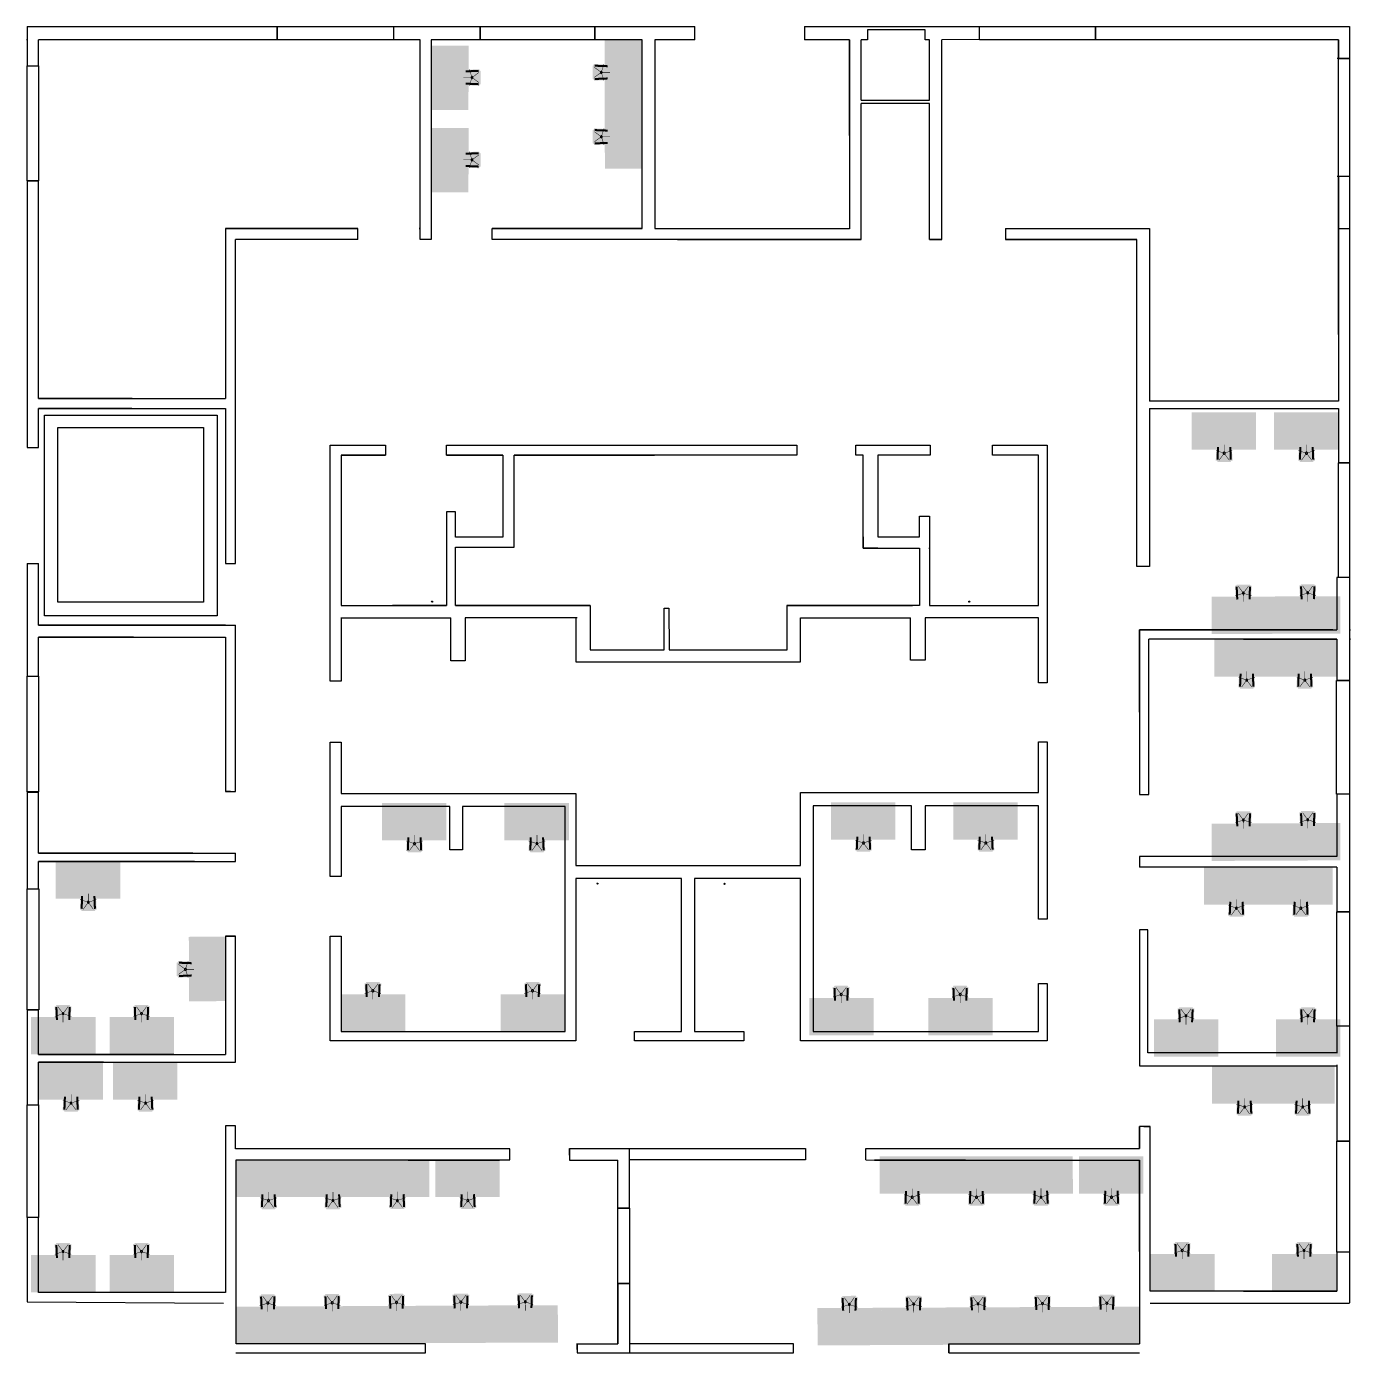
# Model space of a CAD drawing. Header units: metres. Extents: x 44.6 to 128, y -41.9 to 50.5.
# Drawn here: x 91.92 to 127.96, y 14.41 to 50.54 of the extents above; entities that cross this region are included whole.
import ezdxf

# ---------------------------------------------------------------- set-up
doc = ezdxf.new("R2010")
doc.units = ezdxf.units.M
doc.header["$MEASUREMENT"] = 0
doc.layers.get('0').update_dxf_attribs({"color": 90})
doc.layers.add('capa agregados', color=7, linetype='Continuous', true_color=0x0df2d0)
doc.layers.add('capa plano', color=7, linetype='Continuous', true_color=0xd9ff00)
doc.layers.add('muebles 3D', color=7, linetype='Continuous')
doc.layers.get('0').off()
doc.layers.get('0').freeze()

# ---------------------------------------------------------------- blocks, each defined once
blk = doc.blocks.new('3d-lavabo-001')
at = {"transparency": 33554687}
for p, q in [((2722.4, 1624.5, 80.3), (2725.4, 1624.5, 80.3)), ((2723.9, 1623, 80.3), (2723.9, 1626, 80.3))]:
    blk.add_line(p, q, dxfattribs=at)
blk.add_circle((2723.9, 1624.5, 80.3), 1.5, dxfattribs=at)
blk = doc.blocks.new('SILLOF-3')
at = {"color": 0, "linetype": 'ByBlock', "elevation": 0.657}
for points, const_width in [([(-0.167, 0.171), (-0.181, -0.179)], 0.055), ([(-0.168, 0.159), (-0.171, 0.134)], 0.015), ([(0.167, 0.171), (0.181, -0.179)], 0.055), ([(0.168, 0.159), (0.171, 0.134)], 0.015)]:
    blk.add_lwpolyline(points, dxfattribs=dict(at, const_width=const_width))
at = {"color": 0, "linetype": 'ByBlock', "elevation": 0.051}
blk.add_lwpolyline([(-0.007, 0.025), (-0.018, 0.018), (-0.025, 0.007), (-0.025, -0.007), (-0.018, -0.018), (-0.007, -0.025), (0.007, -0.025), (0.018, -0.018), (0.025, -0.007), (0.025, 0.007), (0.018, 0.018), (0.007, 0.025)], close=True, dxfattribs=at)
at = {"color": 0, "linetype": 'ByBlock'}
blk.add_solid([(-0.229, -0.203, 0.432), (0.229, -0.203, 0.432), (-0.204, 0.203, 0.432), (0.204, 0.203, 0.432)], dxfattribs=at)
at = {"color": 0, "linetype": 'ByBlock', "extrusion": (0, 0.984808, 0.173648)}
blk.add_solid([(-0.179, 0.987, -0.065), (-0.229, 0.513, -0.065), (0.179, 0.987, -0.065), (0.228, 0.513, -0.065)], dxfattribs=at)
at = {"color": 0, "linetype": 'ByBlock'}
for points in [[(-0.222, 0.079), (-0.225, 0.067), (-0.197, 0.071), (-0.201, 0.059)], [(-0.025, 0.002, 0.051), (-0.021, 0.014, 0.051), (-0.225, 0.067, 0.051), (-0.221, 0.079, 0.051)], [(0.006, 0.235), (-0.006, 0.235), (0.006, 0.21), (-0.006, 0.21)], [(-0.006, 0.025, 0.051), (0.006, 0.025, 0.051), (-0.006, 0.235, 0.051), (0.006, 0.235, 0.051)], [(0.021, 0.014, 0.051), (0.025, 0.002, 0.051), (0.221, 0.079, 0.051), (0.225, 0.067, 0.051)], [(0.225, 0.067), (0.222, 0.079), (0.201, 0.059), (0.197, 0.071)], [(-0.009, -0.024, 0.051), (-0.02, -0.016, 0.051), (-0.133, -0.194, 0.051), (-0.143, -0.186, 0.051)], [(-0.143, -0.186), (-0.133, -0.194), (-0.128, -0.166), (-0.118, -0.173)], [(0.02, -0.016, 0.051), (0.009, -0.024, 0.051), (0.143, -0.186, 0.051), (0.133, -0.194, 0.051)], [(0.133, -0.194), (0.143, -0.186), (0.118, -0.173), (0.128, -0.166)]]:
    blk.add_trace(points, dxfattribs=at)
blk = doc.blocks.new('escritorios')
at = {"layer": 'muebles 3D', "transparency": 33554687}
for points in [[(0, -1.016), (1.753, -1.016), (0, 0), (1.753, 0)], [(0.483, -0.914, -0.737), (0.102, -0.914, -0.737), (0.483, -0.102, -0.737), (0.102, -0.102, -0.737)], [(1.651, -0.914, -0.737), (1.27, -0.914, -0.737), (1.651, -0.102, -0.737), (1.27, -0.102, -0.737)]]:
    blk.add_solid(points, dxfattribs=at)
blk.add_blockref('SILLOF-3', (0.885, -1.11, -0.737), dxfattribs=at)

msp = doc.modelspace()

# ---------------------------------------------------------------- linework, layer by layer
at = {"layer": 'capa plano', "linetype": 'ByBlock', "transparency": 33554687}
for p, q in [((91.939, 50.537), (91.939, 49.47)), ((91.939, 50.537), (98.743, 50.537)), ((98.743, 50.537), (98.743, 50.177)), ((101.909, 50.537), (104.269, 50.537)), ((101.909, 50.537), (101.909, 50.177)), ((104.269, 50.177), (104.269, 50.537)), ((104.269, 50.537), (104.269, 50.177)), ((107.392, 50.537), (110.111, 50.537)), ((107.392, 50.177), (107.392, 50.537)), ((113.099, 50.537), (117.865, 50.537)), ((116.506, 50.52), (116.506, 50.537)), ((116.84, 50.524), (116.84, 50.537)), ((117.865, 50.192), (117.865, 50.537)), ((121.018, 50.537), (127.939, 50.537)), ((121.019, 50.177), (121.019, 50.537)), ((127.939, 50.537), (127.939, 49.669)), ((91.939, 50.177), (91.922, 50.177)), ((92.249, 49.456), (92.249, 50.177)), ((98.743, 50.177), (92.249, 50.177)), ((102.641, 50.177), (101.909, 50.177)), ((104.269, 50.177), (102.936, 50.177)), ((108.677, 50.177), (107.392, 50.177)), ((110.111, 50.177), (109.023, 50.177)), ((114.326, 50.177), (113.099, 50.177)), ((114.326, 47.567), (114.326, 50.177)), ((114.326, 50.177), (114.326, 45.028)), ((114.818, 50.177), (114.647, 50.177)), ((114.647, 48.529), (114.647, 50.177)), ((116.506, 50.177), (116.382, 50.177)), ((116.506, 48.529), (116.506, 50.177)), ((117.851, 50.186), (116.84, 50.177)), ((116.84, 44.737), (116.84, 50.177)), ((127.636, 50.177), (121.019, 50.177)), ((127.636, 49.669), (127.636, 50.177)), ((127.636, 50.177), (127.636, 49.669)), ((127.943, 50.177), (127.939, 50.177)), ((127.939, 49.669), (127.597, 49.669)), ((91.939, 49.47), (92.255, 49.47)), ((114.647, 44.737), (114.647, 48.44)), ((116.506, 44.737), (116.506, 48.44)), ((91.939, 46.333), (91.939, 39.081)), ((91.939, 46.333), (92.249, 46.333)), ((92.249, 40.413), (92.249, 46.333)), ((127.939, 46.454), (127.605, 46.454)), ((127.636, 42.15), (127.636, 46.454)), ((127.636, 46.454), (127.636, 40.339)), ((127.939, 46.454), (127.938, 38.662)), ((91.939, 45.037), (91.932, 45.037)), ((91.932, 45.037), (91.939, 45.037)), ((92.255, 45.037), (92.249, 45.037)), ((92.249, 45.037), (92.255, 45.037)), ((97.335, 45.038), (97.335, 40.413)), ((100.944, 45.037), (97.335, 45.037)), ((97.335, 45.037), (100.944, 45.037)), ((100.944, 44.737), (100.944, 45.037)), ((102.641, 45.037), (102.615, 45.037)), ((102.615, 45.037), (102.641, 45.037)), ((102.944, 45.037), (102.936, 45.037)), ((102.936, 45.037), (102.944, 45.037)), ((108.667, 45.037), (104.601, 45.037)), ((104.601, 45.037), (108.677, 45.037)), ((104.601, 44.737), (104.601, 45.037)), ((109.023, 45.037), (114.326, 45.037)), ((114.645, 45.037), (114.647, 45.037)), ((116.504, 45.037), (116.506, 45.037)), ((118.575, 45.037), (122.495, 45.037)), ((118.575, 45.037), (118.575, 44.737)), ((127.636, 45.037), (127.955, 45.037)), ((91.939, 44.737), (91.933, 44.737)), ((92.255, 44.737), (92.249, 44.737)), ((97.612, 35.922), (97.611, 44.737)), ((100.944, 44.737), (97.611, 44.737)), ((102.936, 44.737), (102.641, 44.737)), ((114.647, 44.737), (104.601, 44.737)), ((109.639, 44.737), (114.647, 44.737)), ((116.506, 44.737), (116.84, 44.737)), ((116.84, 44.737), (116.506, 44.737)), ((118.575, 44.737), (122.146, 44.737)), ((122.146, 44.737), (118.575, 44.737)), ((91.942, 40.413), (91.939, 40.413)), ((91.939, 40.413), (91.942, 40.413)), ((91.942, 40.143), (91.939, 40.143)), ((91.939, 40.143), (91.942, 40.143)), ((94.799, 40.413), (92.249, 40.413)), ((92.249, 40.413), (97.335, 40.413)), ((92.249, 39.081), (92.249, 40.143)), ((94.791, 40.143), (92.249, 40.143)), ((92.249, 40.143), (97.335, 40.143)), ((97.335, 40.143), (97.335, 35.916)), ((97.611, 40.413), (97.611, 40.413)), ((97.611, 40.143), (97.611, 40.143)), ((127.636, 40.136), (127.636, 38.662)), ((91.939, 39.081), (92.249, 39.081)), ((104.888, 39.143), (104.888, 39.138)), ((105.201, 39.139), (105.201, 39.143)), ((119.475, 36.812), (119.475, 38.866)), ((119.706, 38.866), (119.715, 38.866)), ((127.938, 38.662), (127.636, 38.662)), ((103.351, 36.363), (103.35, 36.363)), ((91.939, 35.922), (91.939, 32.851)), ((91.94, 35.922), (92.249, 35.922)), ((92.249, 34.237), (92.249, 35.922)), ((97.335, 35.922), (97.612, 35.922)), ((127.588, 35.534), (127.588, 34.114)), ((127.938, 35.534), (127.588, 35.534)), ((127.938, 35.534), (127.937, 32.73)), ((100.184, 34.772), (100.181, 34.772)), ((106.874, 34.772), (106.874, 34.787)), ((112.615, 34.772), (116.036, 34.772)), ((112.988, 34.772), (112.988, 34.783)), ((117.088, 34.772), (119.475, 34.772)), ((100.181, 34.443), (100.184, 34.443)), ((100.481, 34.443), (103.476, 34.443)), ((107.267, 34.443), (107.268, 34.443)), ((112.615, 34.443), (112.625, 34.443)), ((119.706, 34.443), (119.715, 34.443)), ((91.939, 34.237), (91.936, 34.237)), ((91.936, 34.237), (91.939, 34.237)), ((97.335, 34.237), (92.249, 34.237)), ((92.249, 34.237), (97.612, 34.237)), ((97.612, 29.713), (97.612, 34.237)), ((122.221, 31.876), (122.221, 34.117)), ((122.221, 34.117), (122.221, 29.635)), ((127.482, 34.114), (122.221, 34.114)), ((122.221, 34.114), (127.588, 34.114)), ((127.938, 34.114), (127.961, 34.114)), ((91.939, 33.917), (91.935, 33.917)), ((91.935, 33.917), (91.939, 33.917)), ((92.249, 32.851), (92.249, 33.917)), ((94.834, 33.917), (92.249, 33.917)), ((92.249, 33.917), (97.335, 33.917)), ((97.335, 33.917), (97.335, 29.713)), ((97.61, 33.917), (97.612, 33.917)), ((127.588, 33.857), (122.478, 33.857)), ((122.478, 29.635), (122.478, 33.857)), ((125.047, 33.857), (127.588, 33.857)), ((127.588, 33.857), (127.588, 32.73)), ((127.938, 33.857), (127.963, 33.857)), ((127.963, 33.857), (127.938, 33.857)), ((109.883, 33.239), (112.988, 33.239)), ((112.615, 33.255), (112.615, 33.239)), ((91.939, 32.851), (92.249, 32.851)), ((127.937, 32.73), (127.586, 32.73)), ((91.939, 29.698), (91.939, 27.061)), ((91.939, 29.698), (92.255, 29.698)), ((92.249, 28.035), (92.249, 29.706)), ((97.473, 29.713), (97.335, 29.713)), ((97.335, 29.713), (97.612, 29.713)), ((122.221, 29.635), (122.478, 29.635)), ((127.588, 29.642), (127.588, 27.939)), ((127.937, 29.642), (127.588, 29.642)), ((127.937, 29.642), (127.937, 26.438)), ((91.946, 28.035), (91.939, 28.035)), ((91.939, 28.035), (91.946, 28.035)), ((96.448, 28.035), (92.249, 28.035)), ((92.249, 28.035), (97.612, 28.035)), ((97.612, 27.807), (97.612, 28.035)), ((122.221, 27.939), (122.221, 27.648)), ((127.588, 27.939), (122.221, 27.939)), ((91.945, 27.807), (91.939, 27.807)), ((91.939, 27.807), (91.945, 27.807)), ((92.249, 27.061), (92.249, 27.807)), ((96.497, 27.807), (92.249, 27.807)), ((92.249, 27.807), (97.612, 27.807)), ((127.588, 27.648), (122.221, 27.648)), ((127.588, 27.648), (127.588, 26.438)), ((91.939, 27.061), (92.249, 27.061)), ((127.937, 26.438), (127.588, 26.438)), ((97.335, 25.774), (97.335, 22.554)), ((97.612, 25.774), (97.335, 25.774)), ((97.335, 25.774), (97.612, 25.774)), ((97.612, 22.341), (97.612, 25.774)), ((122.444, 25.774), (122.445, 25.774)), ((91.939, 23.77), (91.939, 21.186)), ((91.939, 23.77), (92.254, 23.77)), ((92.249, 22.554), (92.249, 23.77)), ((127.936, 23.328), (127.588, 23.328)), ((127.588, 23.328), (127.588, 22.586)), ((127.936, 23.328), (127.936, 20.196)), ((119.475, 22.923), (119.475, 22.921)), ((91.95, 22.554), (91.939, 22.554)), ((91.939, 22.554), (91.95, 22.554)), ((95.936, 22.554), (92.249, 22.554)), ((92.249, 22.554), (97.335, 22.554)), ((97.606, 22.554), (97.612, 22.554)), ((91.947, 22.341), (91.939, 22.341)), ((91.939, 22.341), (91.947, 22.341)), ((92.249, 21.174), (92.249, 22.341)), ((94.017, 22.341), (92.249, 22.341)), ((92.249, 22.341), (97.612, 22.341)), ((127.588, 22.268), (127.588, 20.196)), ((91.939, 21.186), (92.255, 21.186)), ((97.61, 20.608), (97.335, 20.608)), ((97.335, 20.608), (97.335, 20.608)), ((97.335, 20.608), (97.335, 16.077)), ((97.612, 19.987), (97.61, 20.608)), ((122.221, 19.99), (122.221, 20.589)), ((122.221, 20.589), (122.221, 19.99)), ((122.512, 20.589), (122.221, 20.589)), ((122.341, 20.589), (122.512, 20.589)), ((122.512, 16.107), (122.512, 20.589)), ((105.08, 19.987), (97.612, 19.987)), ((101.32, 19.99), (101.32, 19.99)), ((105.08, 19.687), (105.08, 19.987)), ((106.706, 19.99), (108.336, 19.99)), ((106.706, 19.813), (106.706, 19.99)), ((106.706, 19.99), (106.706, 19.68)), ((108.02, 19.984), (108.02, 19.99)), ((108.336, 18.373), (108.336, 19.99)), ((114.768, 19.99), (122.221, 19.99)), ((114.768, 19.681), (114.768, 19.99)), ((127.936, 20.196), (127.588, 20.196)), ((97.626, 14.672), (97.626, 19.687)), ((97.626, 19.687), (105.08, 19.687)), ((102.307, 19.68), (104.802, 19.68)), ((106.706, 19.68), (108.02, 19.68)), ((108.02, 18.373), (108.02, 19.68)), ((114.768, 19.681), (115.005, 19.68)), ((117.479, 19.68), (115.005, 19.68)), ((115.005, 19.68), (122.221, 19.68)), ((122.221, 17.189), (122.221, 19.68)), ((122.221, 19.68), (122.221, 14.673)), ((91.939, 18.114), (91.939, 15.819)), ((92.249, 18.114), (91.939, 18.114)), ((92.249, 16.077), (92.249, 18.114)), ((108.336, 18.373), (108.02, 18.373)), ((108.02, 18.373), (108.336, 18.373)), ((127.936, 17.169), (127.586, 17.169)), ((127.588, 17.169), (127.588, 16.107)), ((127.936, 17.169), (127.936, 15.795)), ((108.02, 16.317), (108.02, 14.673)), ((108.02, 14.673), (108.02, 16.317)), ((108.336, 16.317), (108.02, 16.317)), ((108.02, 16.317), (108.336, 16.317)), ((108.336, 16.317), (108.336, 14.414)), ((97.335, 16.077), (92.249, 16.077)), ((127.588, 16.107), (122.512, 16.107)), ((125.047, 16.107), (127.588, 16.107)), ((127.936, 16.107), (127.944, 16.107)), ((127.944, 16.107), (127.936, 16.107)), ((91.939, 15.819), (97.284, 15.785)), ((122.512, 15.785), (127.936, 15.785)), ((127.588, 15.794), (127.588, 15.785)), ((102.779, 14.672), (97.626, 14.672)), ((102.779, 14.431), (102.779, 14.672)), ((106.912, 14.521), (106.912, 14.688)), ((106.912, 14.688), (106.912, 14.427)), ((106.912, 14.673), (108.02, 14.673)), ((108.334, 14.673), (108.336, 14.673)), ((117.031, 14.673), (122.221, 14.673)), ((117.031, 14.673), (117.031, 14.427)), ((97.616, 14.431), (100.608, 14.431)), ((100.11, 14.427), (102.754, 14.427)), ((100.608, 14.431), (102.779, 14.431)), ((106.912, 14.427), (108.33, 14.427)), ((117.031, 14.427), (122.221, 14.427))]:
    msp.add_line(p, q, dxfattribs=at)
for points in [[(98.743, 50.537), (101.909, 50.537), (101.909, 50.177), (98.743, 50.177)], [(104.269, 50.537), (107.392, 50.537), (107.392, 50.177), (104.269, 50.177)], [(117.865, 50.537), (121.019, 50.537), (121.019, 50.177), (117.865, 50.177)], [(127.636, 49.669), (127.939, 49.669), (127.939, 46.454), (127.636, 46.454)], [(91.939, 49.47), (92.249, 49.47), (92.249, 46.333), (91.939, 46.333)], [(97.112, 34.492), (92.409, 34.492), (92.409, 39.958), (97.112, 39.958)], [(92.77, 39.623), (96.735, 39.623), (96.735, 34.87), (92.77, 34.87)], [(119.475, 39.143), (119.475, 39.141)], [(100.184, 38.866), (100.184, 38.866)], [(127.636, 38.662), (127.938, 38.662), (127.938, 35.534), (127.636, 35.534)], [(119.715, 34.772), (119.706, 34.772)], [(91.939, 32.851), (92.249, 32.851), (92.249, 29.706), (91.939, 29.706)], [(127.586, 32.73), (127.937, 32.73), (127.937, 29.642), (127.586, 29.642)], [(116.389, 29.319), (116.389, 28.124), (116.017, 28.124), (116.017, 29.319), (113.332, 29.319), (113.332, 23.178), (119.475, 23.178), (119.475, 24.486), (119.706, 24.486), (119.706, 22.923), (112.988, 22.923), (112.988, 27.347), (110.104, 27.347), (110.104, 23.18), (111.452, 23.18), (111.452, 22.925), (108.474, 22.925), (108.474, 23.18), (109.75, 23.18), (109.75, 27.347), (106.874, 27.347), (106.874, 22.923), (100.184, 22.923), (100.184, 25.778), (100.484, 25.778), (100.484, 23.178), (106.583, 23.178), (106.583, 29.302), (103.788, 29.302), (103.788, 28.125), (103.449, 28.125), (103.449, 29.302), (100.484, 29.302), (100.484, 27.399), (100.184, 27.399), (100.184, 31.058), (100.484, 31.058), (100.484, 29.659), (106.874, 29.659), (106.874, 27.694), (112.988, 27.694), (112.988, 29.687), (119.475, 29.687), (119.475, 31.06), (119.706, 31.06), (119.706, 26.24), (119.475, 26.24), (119.475, 29.319)], [(91.939, 27.061), (92.254, 27.061), (92.254, 23.77), (91.939, 23.77)], [(127.588, 26.438), (127.936, 26.438), (127.936, 23.328), (127.588, 23.328)], [(91.939, 21.186), (92.249, 21.186), (92.249, 18.114), (91.939, 18.114)], [(108.336, 19.99), (113.129, 19.99), (113.129, 19.681), (108.336, 19.681)], [(111.786, 19.99), (111.786, 19.985)], [(127.588, 20.196), (127.936, 20.196), (127.936, 17.169), (127.588, 17.169)], [(108.02, 18.373), (108.336, 18.373), (108.336, 16.317), (108.02, 16.317)], [(112.802, 14.673), (108.336, 14.673), (108.336, 14.427), (112.802, 14.427)]]:
    msp.add_lwpolyline(points, close=True, dxfattribs=at)
for points in [[(110.111, 50.177), (110.111, 50.537)], [(113.099, 50.537), (113.099, 50.177)], [(116.382, 50.177), (116.382, 50.45), (114.818, 50.45), (114.818, 50.177)], [(102.641, 44.737), (102.641, 50.177)], [(102.936, 50.177), (102.936, 44.737)], [(108.677, 45.037), (108.677, 50.177)], [(109.023, 50.177), (109.023, 45.037)], [(114.647, 48.529), (116.506, 48.529)], [(116.506, 48.44), (114.647, 48.44)], [(122.495, 45.037), (122.495, 40.339)], [(122.495, 40.136), (122.495, 35.836), (122.146, 35.836), (122.146, 44.737)], [(127.636, 40.339), (122.495, 40.339)], [(122.495, 40.136), (127.636, 40.136)], [(100.484, 34.445), (100.484, 32.717), (100.184, 32.717), (100.184, 39.143), (101.69, 39.143), (101.69, 38.866), (100.484, 38.866), (101.69, 38.866)], [(103.351, 38.866), (103.351, 39.143), (112.892, 39.143), (112.892, 38.866), (105.201, 38.866)], [(114.494, 39.143), (116.525, 39.143), (116.525, 38.866), (115.095, 38.866), (115.095, 36.645), (116.231, 36.645), (116.231, 37.204), (116.504, 37.204), (116.504, 34.772)], [(115.095, 36.335), (114.693, 36.335), (114.693, 38.866), (114.498, 38.866), (114.498, 39.143)], [(116.504, 34.772), (119.475, 34.772), (119.475, 38.866), (118.22, 38.866), (118.22, 39.143), (119.706, 39.143), (119.706, 32.675), (119.475, 32.675), (119.475, 34.443), (116.388, 34.443), (116.388, 33.291), (115.988, 33.291), (115.988, 34.441)], [(100.484, 38.866), (100.484, 34.772), (103.351, 34.772), (101.884, 34.772)], [(104.888, 38.866), (103.351, 38.866), (104.888, 38.866), (104.888, 36.635), (103.603, 36.635), (103.603, 37.328), (103.351, 37.328), (103.351, 34.772)], [(103.603, 34.772), (107.268, 34.772), (103.603, 34.772), (103.603, 36.363), (105.201, 36.363), (105.201, 38.866), (109.014, 38.866)], [(114.693, 36.645), (114.693, 36.335), (116.231, 36.335), (116.231, 34.772), (112.615, 34.772), (112.615, 33.565)], [(116.488, 36.335), (116.504, 36.335)], [(107.268, 34.772), (107.268, 33.565), (109.283, 33.565), (109.283, 34.702), (109.403, 34.702), (109.417, 33.565), (112.627, 33.565)], [(106.909, 34.443), (103.859, 34.443), (103.859, 33.273), (103.476, 33.273), (103.476, 34.443)], [(106.874, 34.454), (106.874, 33.239), (112.988, 33.239), (112.988, 34.443), (115.986, 34.443)], [(119.703, 29.687), (119.706, 29.687)], [(112.997, 29.319), (112.988, 29.319)], [(119.706, 29.319), (119.704, 29.319)], [(122.444, 22.595), (122.444, 25.945), (122.22, 25.945), (122.22, 22.24)], [(127.588, 22.595), (122.444, 22.595)], [(122.22, 22.24), (127.588, 22.24)], [(122.444, 22.234), (122.444, 22.24)], [(117.031, 14.427), (117.031, 14.673)]]:
    msp.add_lwpolyline(points, dxfattribs=at)

# ---------------------------------------------------------------- block references
at = {"layer": 'capa agregados', "linetype": 'ByBlock', "transparency": 33554687}
for p, rotation in [((102.936, 48.268), 89.81839241934377), ((108.677, 50.177), 270.0842609175346), ((108.679, 48.424, 0.075), 270.0842609175346), ((102.936, 46.026), 89.81839241934377), ((125.938, 34.005, 0.662), 180.2658684981909), ((127.69, 34.013, 0.662), 180.2658684981909), ((125.938, 27.83, 0.662), 180.2658684981909), ((127.69, 27.838, 0.662), 180.2658684981909), ((97.356, 25.758), 270.1274852468904), ((102.236, 23.178), 180), ((106.583, 23.178), 180), ((114.983, 23.077, 0.662), 180), ((118.221, 23.077, 0.662), 180), ((93.801, 22.554), 180), ((95.936, 22.554), 180), ((124.37, 22.493, 0.587), 180), ((127.69, 22.493, 0.662), 180), ((101.131, 19.687, -0.075), 0.1169291060546235), ((103.05, 19.687, -0.075), 0.1169291060546235), ((118.651, 19.779, 0.662), 0.1169291060546235), ((120.569, 19.779, 0.662), 0.1169291060546235), ((93.801, 16.077), 180), ((95.936, 16.077), 180), ((124.265, 16.107), 180), ((127.584, 16.107, 0.075), 180), ((99.379, 14.68), 180.2658684981909), ((101.131, 14.688), 180.2658684981909), ((102.884, 14.696), 180.2658684981909), ((104.636, 14.704), 180.2658684981909), ((106.389, 14.712), 180.2658684981909), ((115.21, 14.641), 180.2658684981909), ((116.963, 14.649), 180.2658684981909), ((118.715, 14.657), 180.2658684981909), ((120.468, 14.665), 180.2658684981909), ((122.221, 14.673), 180.2658684981909)]:
    msp.add_blockref('escritorios', p, dxfattribs=dict(at, rotation=rotation))
for p in [(123.64, 40.032), (125.883, 40.032), (124.254, 33.857), (125.835, 33.857), (101.598, 29.403, 0.662), (104.932, 29.403, 0.662), (113.82, 29.421, 0.737), (117.154, 29.421, 0.737), (92.718, 27.807, 3.5), (123.973, 27.648, 3.5), (125.726, 27.648, 3.5), (92.249, 22.341, 3.5), (94.278, 22.341, 3.5), (124.196, 22.234), (125.778, 22.234), (97.626, 19.687), (99.379, 19.687, -0.075), (115.146, 19.779, 0.737), (116.898, 19.779, 0.662)]:
    msp.add_blockref('escritorios', p, dxfattribs=at)
at = {"layer": 'capa agregados', "linetype": 'ByBlock', "transparency": 33554687, "xscale": 0.009809508310587158, "yscale": 0.009809508310587158, "zscale": 0.004904754155293579, "rotation": 180}
for p in [(129.683, 50.816, 0.644), (144.306, 50.816, 0.644)]:
    msp.add_blockref('3d-lavabo-001', p, dxfattribs=at)
at = {"layer": 'capa agregados', "linetype": 'ByBlock', "transparency": 33554687, "xscale": 0.009809508310587158, "yscale": 0.009809508310587158, "zscale": 0.004904754155293579}
for p in [(80.742, 11.27, 0.623), (84.201, 11.263, 0.501)]:
    msp.add_blockref('3d-lavabo-001', p, dxfattribs=at)

doc.saveas('drawing.dxf')
